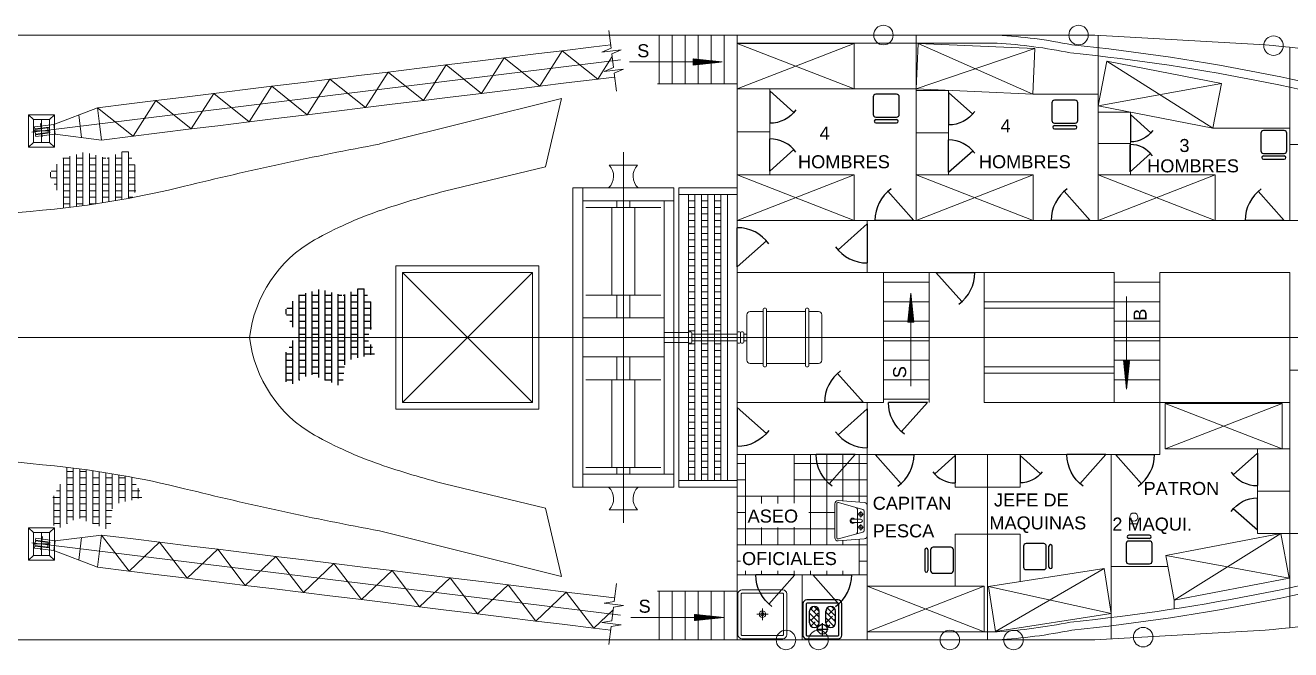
# Model space of a CAD drawing. Header units: millimetres. Extents: x -11119 to 8439, y -3599 to 8618.
# Drawn here: x -1922 to 24, y 3035 to 3995 of the extents above; entities that cross this region are included whole.
import ezdxf

# ---------------------------------------------------------------- set-up
doc = ezdxf.new("R2010")
doc.units = ezdxf.units.MM
doc.layers.add('a_MUEBLE', color=250, linetype='Continuous', lineweight=5)
doc.layers.add('a_TEXTO', color=7, linetype='Continuous', lineweight=0)
doc.styles.add('CA_100_TEXTO', font='arial.ttf', dxfattribs={"height": 20})

# ---------------------------------------------------------------- blocks, each defined once
blk = doc.blocks.new('*X4')
at = {"color": 0}
for p, q in [((553.33, 111.21), (554.11, 111.99)), ((553.35, 111.41), (554.09, 112.15)), ((553.37, 111.61), (554.07, 112.31)), ((553.39, 111.8), (554.06, 112.47)), ((553.41, 112), (554.04, 112.63)), ((553.43, 112.2), (554.02, 112.79)), ((553.46, 112.4), (554.01, 112.95)), ((553.48, 112.6), (553.99, 113.11)), ((553.5, 112.79), (553.97, 113.27)), ((553.52, 112.99), (553.96, 113.43)), ((553.54, 113.19), (553.94, 113.59)), ((553.56, 113.39), (553.92, 113.75)), ((553.58, 113.58), (553.91, 113.91)), ((553.6, 113.78), (553.89, 114.07)), ((553.62, 113.98), (553.87, 114.23)), ((553.64, 114.18), (553.86, 114.39)), ((553.67, 114.38), (553.84, 114.55)), ((553.69, 114.57), (553.82, 114.71)), ((553.71, 114.77), (553.81, 114.87)), ((553.73, 114.97), (553.79, 115.03)), ((553.75, 115.17), (553.77, 115.19)), ((552.7, 105.28), (554.61, 107.19)), ((552.72, 105.48), (554.6, 107.35)), ((552.74, 105.68), (554.58, 107.51)), ((552.76, 105.87), (554.56, 107.67)), ((552.79, 106.07), (554.55, 107.83)), ((552.81, 106.27), (554.53, 107.99)), ((552.83, 106.47), (554.51, 108.15)), ((552.85, 106.66), (554.5, 108.31)), ((552.87, 106.86), (554.48, 108.47)), ((552.89, 107.06), (554.46, 108.63)), ((552.91, 107.26), (554.44, 108.79)), ((552.93, 107.45), (554.43, 108.95)), ((552.95, 107.65), (554.41, 109.11)), ((552.97, 107.85), (554.39, 109.27)), ((552.99, 108.05), (554.38, 109.43)), ((553.02, 108.25), (554.36, 109.59)), ((553.04, 108.44), (554.34, 109.75)), ((553.06, 108.64), (554.33, 109.91)), ((553.08, 108.84), (554.31, 110.07)), ((553.1, 109.04), (554.29, 110.23)), ((553.12, 109.23), (554.28, 110.39)), ((553.14, 109.43), (554.26, 110.55)), ((553.16, 109.63), (554.24, 110.71)), ((553.18, 109.83), (554.23, 110.87)), ((553.2, 110.03), (554.21, 111.03)), ((553.23, 110.22), (554.19, 111.19)), ((553.25, 110.42), (554.18, 111.35)), ((553.27, 110.62), (554.16, 111.51)), ((553.29, 110.82), (554.14, 111.67)), ((553.31, 111.01), (554.13, 111.83)), ((552.6, 104.29), (554.7, 106.39)), ((552.62, 104.49), (554.68, 106.55)), ((552.62, 104.14), (554.71, 106.23)), ((552.64, 104.69), (554.66, 106.71)), ((552.66, 104.88), (554.65, 106.87)), ((552.68, 105.08), (554.63, 107.03)), ((552.8, 104.14), (554.73, 106.07)), ((552.98, 104.14), (554.75, 105.91)), ((553.15, 104.14), (554.76, 105.75)), ((553.33, 104.14), (554.78, 105.59)), ((553.51, 104.14), (554.8, 105.43)), ((553.68, 104.14), (554.82, 105.27)), ((553.86, 104.14), (554.83, 105.11)), ((554.04, 104.14), (554.85, 104.95)), ((554.21, 104.14), (554.87, 104.79)), ((554.39, 104.14), (554.88, 104.63)), ((554.57, 104.14), (554.9, 104.47)), ((554.74, 104.14), (554.92, 104.31)), ((554.92, 104.14), (554.93, 104.15))]:
    blk.add_line(p, q, dxfattribs=at)
blk = doc.blocks.new('*X3')
at = {"color": 0}
for p, q in [((46366, 28600), (46443, 28677)), ((46449, 28595), (46388, 28655)), ((46396, 28542), (46531, 28677)), ((46470, 28527), (46620, 28677)), ((46582, 28550), (46471, 28661)), ((46558, 28527), (46677, 28646)), ((46670, 28550), (46604, 28617)), ((46670, 28639), (46634, 28675)), ((46427, 28528), (46383, 28573)), ((46517, 28527), (46515, 28528)), ((46664, 28544), (46674, 28554))]:
    blk.add_line(p, q, dxfattribs=at)
blk = doc.blocks.new('*X2')
at = {"color": 0}
for p, q in [((46367, 28867), (46426, 28926)), ((46388, 28799), (46516, 28927)), ((46493, 28816), (46397, 28912)), ((46455, 28777), (46605, 28927)), ((46620, 28777), (46515, 28882)), ((46543, 28777), (46670, 28904)), ((46582, 28904), (46559, 28927)), ((46634, 28779), (46689, 28834)), ((46677, 28809), (46648, 28838)), ((46670, 28904), (46668, 28906)), ((46443, 28777), (46427, 28794))]:
    blk.add_line(p, q, dxfattribs=at)
blk = doc.blocks.new('ca_nav23')
for p, q in [((1160.3, 381.9), (1160.3, 332.1)), ((1160.3, 381.9), (1197.5, 348.7)), ((1319.5, 372.8), (1319.5, 345.8)), ((1355.5, 376.8), (1323.5, 376.8)), ((1359.5, 345.8), (1359.5, 372.8)), ((1435.3, 379.4), (1435.3, 329.6)), ((1435.3, 379.4), (1472.5, 346.2)), ((1594.2, 363.5), (1594.2, 336.5)), ((1630.2, 367.5), (1598.2, 367.5)), ((1634.2, 336.5), (1634.2, 363.5)), ((1323.5, 341.8), (1355.5, 341.8)), ((1323.5, 337.8), (1355.5, 337.8)), ((1323.5, 332.8), (1355.5, 332.8)), ((1598.2, 332.5), (1630.2, 332.5)), ((1715.3, 345.5), (1715.3, 303.5)), ((1715.3, 345.5), (1746.7, 317.5)), ((1598.2, 328.5), (1630.2, 328.5)), ((1598.2, 323.5), (1630.2, 323.5)), ((1915.6, 316.9), (1915.6, 289.9)), ((1951.6, 320.9), (1919.6, 320.9)), ((1955.6, 289.9), (1955.6, 316.9)), ((1160.3, 258.5), (1160.3, 308.3)), ((1435.3, 256.8), (1435.3, 306.6)), ((1714.8, 257.5), (1714.8, 299.5)), ((1160.3, 258.5), (1197.5, 291.7)), ((1435.3, 256.8), (1472.5, 290)), ((1714.8, 257.5), (1746.2, 285.5)), ((1919.6, 285.9), (1951.6, 285.9)), ((1919.6, 281.9), (1951.6, 281.9)), ((1919.6, 276.9), (1951.6, 276.9)), ((1382.1, 182.8), (1342.2, 227.6)), ((1653.1, 182.8), (1613.2, 227.6)), ((1951.5, 182.8), (1911.6, 227.6)), ((1310.3, 177.4), (1265.6, 137.4)), ((1310.3, 177.4), (1310.3, 117.4)), ((1382.1, 182.8), (1322.1, 182.8)), ((1653.1, 182.8), (1593.1, 182.8)), ((1951.5, 182.8), (1891.5, 182.8)), ((1110.4, 111.6), (1110.4, 171.6)), ((1110.4, 111.6), (1155.2, 151.5)), ((1415.9, 102.8), (1475.9, 102.8)), ((1415.9, 102.8), (1455.9, 58)), ((1304.5, -97.2), (1264.6, -52.4)), ((1304.5, -97.2), (1244.5, -97.2)), ((1402.9, -97.2), (1342.9, -97.2)), ((1402.9, -97.2), (1363, -142)), ((1110.3, -104.9), (1110.3, -164.9)), ((1110.3, -104.9), (1155.1, -144.9)), ((1310.3, -106.9), (1265.6, -146.9)), ((1310.3, -106.9), (1310.3, -166.9)), ((1910.3, -175.1), (1873.2, -208.3)), ((1910.3, -175.1), (1910.3, -224.9)), ((1291.6, -177.3), (1231.6, -177.3)), ((1291.6, -177.3), (1251.7, -222.1)), ((1322.3, -177.2), (1382.3, -177.2)), ((1322.3, -177.2), (1362.3, -222)), ((1445.3, -178.9), (1414, -206.9)), ((1445.3, -178.9), (1445.3, -220.9)), ((1545.3, -178.9), (1545.3, -220.9)), ((1545.3, -178.9), (1576.7, -206.9)), ((1677.4, -177.2), (1617.4, -177.2)), ((1677.4, -177.2), (1637.5, -222)), ((1692, -177.2), (1752, -177.2)), ((1692, -177.2), (1732, -222)), ((1910.3, -293.7), (1910.3, -243.9)), ((1910.3, -293.7), (1873.2, -260.5)), ((1744.5, -301.2), (1712.5, -301.2)), ((1744.5, -306.2), (1712.5, -306.2)), ((1744.5, -310.2), (1712.5, -310.2)), ((1398.7, -323.7), (1398.7, -355.7)), ((1403.7, -323.7), (1403.7, -355.7)), ((1407.7, -323.7), (1407.7, -355.7)), ((1438.7, -319.7), (1411.7, -319.7)), ((1442.7, -355.7), (1442.7, -323.7)), ((1550.7, -318.1), (1550.7, -350.1)), ((1581.7, -314.1), (1554.7, -314.1)), ((1585.7, -350.1), (1585.7, -318.1)), ((1589.7, -350.1), (1589.7, -318.1)), ((1594.7, -350.1), (1594.7, -318.1)), ((1708.5, -314.2), (1708.5, -341.2)), ((1748.5, -341.2), (1748.5, -314.2)), ((1712.5, -345.2), (1744.5, -345.2)), ((1198.9, -362.2), (1138.9, -362.2)), ((1198.9, -362.2), (1159, -407)), ((1226.4, -362.2), (1286.4, -362.2)), ((1226.4, -362.2), (1266.4, -407)), ((1411.7, -359.7), (1438.7, -359.7)), ((1554.7, -354.1), (1581.7, -354.1)), ((1211.4, -406.7), (1211.4, -454.7)), ((1216.4, -406.7), (1216.4, -454.7)), ((1265.4, -400.7), (1217.4, -400.7)), ((1265.4, -405.7), (1217.4, -405.7)), ((1266.4, -454.7), (1266.4, -406.7)), ((1271.4, -454.7), (1271.4, -406.7)), ((1221.4, -435.7), (1221.4, -418.2)), ((1236.4, -435.7), (1236.4, -418.2)), ((1246.4, -435.7), (1246.4, -418.2)), ((1261.4, -435.7), (1261.4, -418.2)), ((1232.4, -445.7), (1250.4, -445.7)), ((1241.4, -454.7), (1241.4, -436.7)), ((1217.4, -455.7), (1265.4, -455.7)), ((1217.4, -460.7), (1265.4, -460.7))]:
    blk.add_line(p, q)
at = {"color": 0}
for p, q in [((426.7, 18.7), (426.7, 58.4)), ((435.6, 67.7), (446.7, 67.7)), ((436.7, -62.9), (436.7, 68)), ((446.7, -57.4), (446.7, 70.8)), ((456.7, -54.6), (456.7, 73.6)), ((456.7, 67.7), (466.7, 67.7)), ((466.7, -58.6), (466.7, 76.4)), ((476.7, -62.6), (476.7, 75.1)), ((476.7, 67.7), (486.7, 67.7)), ((486.7, -66.6), (486.7, 72.2)), ((496.7, -70.6), (496.7, 69.2)), ((496.7, 67.7), (502, 67.7)), ((504.2, 67.7), (506.7, 67.7)), ((506.7, -39.5), (506.7, 68.8)), ((516.7, -31.2), (516.7, 73.2)), ((516.7, 67.7), (526.7, 67.7)), ((526.7, -28.7), (526.7, 77.6)), ((527, 77.7), (536.7, 77.7)), ((536.7, -26.2), (536.7, 77.6)), ((536.7, 67.7), (541.7, 67.7)), ((416.7, 38.8), (416.7, 46.5)), ((417.8, 47.7), (426.7, 47.7)), ((426.1, 57.7), (426.7, 57.7)), ((436.7, 57.7), (446.7, 57.7)), ((436.7, 47.7), (446.7, 47.7)), ((456.7, 57.7), (466.7, 57.7)), ((456.7, 47.7), (466.7, 47.7)), ((476.7, 57.7), (486.7, 57.7)), ((476.7, 47.7), (486.7, 47.7)), ((496.7, 57.7), (506.7, 57.7)), ((496.7, 47.7), (506.7, 47.7)), ((516.7, 57.7), (526.7, 57.7)), ((516.7, 47.7), (526.7, 47.7)), ((536.7, 57.7), (546.7, 57.7)), ((536.7, 47.7), (546.7, 47.7)), ((546.7, 14.9), (546.7, 57.6)), ((417.3, 37.7), (426.7, 37.7)), ((422.3, 27.7), (426.7, 27.7)), ((436.7, 37.7), (446.7, 37.7)), ((436.7, 27.7), (446.7, 27.7)), ((456.7, 37.7), (466.7, 37.7)), ((456.7, 27.7), (466.7, 27.7)), ((476.7, 37.7), (486.7, 37.7)), ((476.7, 27.7), (486.7, 27.7)), ((496.7, 37.7), (506.7, 37.7)), ((496.7, 27.7), (506.7, 27.7)), ((516.7, 37.7), (526.7, 37.7)), ((516.7, 27.7), (526.7, 27.7)), ((536.7, 37.7), (546.7, 37.7)), ((536.7, 27.7), (546.7, 27.7)), ((436.7, 17.7), (446.7, 17.7)), ((436.7, 7.7), (446.7, 7.7)), ((456.7, 17.7), (466.7, 17.7)), ((456.7, 7.7), (466.7, 7.7)), ((476.7, 17.7), (486.7, 17.7)), ((476.7, 7.7), (486.7, 7.7)), ((496.7, 17.7), (506.7, 17.7)), ((496.7, 7.7), (506.7, 7.7)), ((516.7, 17.7), (526.7, 17.7)), ((516.7, 7.7), (526.7, 7.7)), ((536.7, 17.7), (548, 17.7)), ((536.7, 7.7), (543.5, 7.7)), ((421, -12.3), (426.7, -12.3)), ((426.5, -2.3), (426.7, -2.3)), ((426.7, -68.5), (426.7, -1.9)), ((436.7, -2.3), (446.7, -2.3)), ((436.7, -12.3), (446.7, -12.3)), ((456.7, -2.3), (466.7, -2.3)), ((456.7, -12.3), (466.7, -12.3)), ((476.7, -2.3), (486.7, -2.3)), ((476.7, -12.3), (486.7, -12.3)), ((496.7, -2.3), (506.7, -2.3)), ((496.7, -12.3), (506.7, -12.3)), ((516.7, -2.3), (526.7, -2.3)), ((516.7, -12.3), (526.7, -12.3)), ((536.7, -2.3), (543.4, -2.3)), ((536.7, -12.3), (549.3, -12.3)), ((546.7, -23.7), (546.7, -8)), ((415.5, -22.3), (426.7, -22.3)), ((416.7, -65.3), (416.7, -20)), ((416.7, -32.3), (426.7, -32.3)), ((436.7, -22.3), (446.7, -22.3)), ((436.7, -32.3), (446.7, -32.3)), ((456.7, -22.3), (466.7, -22.3)), ((456.7, -32.3), (466.7, -32.3)), ((476.7, -22.3), (486.7, -22.3)), ((476.7, -32.3), (486.7, -32.3)), ((496.7, -22.3), (506.7, -22.3)), ((496.7, -32.3), (506.7, -32.3)), ((516.7, -22.3), (526.7, -22.3)), ((536.7, -22.3), (552.3, -22.3)), ((416.7, -42.3), (426.7, -42.3)), ((416.7, -52.3), (426.7, -52.3)), ((436.7, -42.3), (446.7, -42.3)), ((436.7, -52.3), (446.7, -52.3)), ((456.7, -42.3), (466.7, -42.3)), ((456.7, -52.3), (466.7, -52.3)), ((476.7, -42.3), (486.7, -42.3)), ((476.7, -52.3), (486.7, -52.3)), ((496.7, -42.3), (506.5, -42.3)), ((496.7, -52.3), (505.4, -52.3)), ((416.7, -62.3), (426.7, -62.3)), ((436.7, -62.3), (437.8, -62.3)), ((476.1, -62.3), (486.7, -62.3)), ((496.7, -62.3), (504.4, -62.3))]:
    blk.add_line(p, q, dxfattribs=at)
blk.add_circle((1241.4, -445.7), 7.5)
for centre, radius, start, end in [((1323.5, 372.8), 4, 90, 180), ((1355.5, 372.8), 4, 0, 90), ((1598.2, 363.5), 4, 90, 180), ((1630.2, 363.5), 4, 0, 90), ((1323.5, 345.8), 4, 180, 270), ((1323.5, 335.3), 2.5, 90, 270), ((1355.5, 345.8), 4, 270, 0), ((1355.5, 335.3), 2.5, 270, 90), ((1598.2, 336.5), 4, 180, 270), ((1630.2, 336.5), 4, 270, 0), ((1598.2, 326), 2.5, 90, 270), ((1630.2, 326), 2.5, 270, 90), ((1919.6, 316.9), 4, 90, 180), ((1951.6, 316.9), 4, 0, 90), ((1160.3, 258.5), 49.8, 35.8984, 90), ((1435.3, 256.8), 49.8, 35.8984, 90), ((1919.6, 289.9), 4, 180, 270), ((1919.6, 279.4), 2.5, 90, 270), ((1951.6, 289.9), 4, 270, 0), ((1951.6, 279.4), 2.5, 270, 90), ((1382.1, 182.8), 60, 125.8984, 180), ((1653.1, 182.8), 60, 125.8984, 180), ((1951.5, 182.8), 60, 125.8984, 180), ((1110.4, 111.6), 60, 35.8984, 90), ((1310.3, 177.4), 60, 215.8984, 270), ((1415.9, 102.8), 60, 305.8984, 0), ((1304.5, -97.2), 60, 125.8984, 180), ((1310.3, -106.9), 60, 215.8984, 270), ((1322.3, -177.2), 60, 305.8984, 0), ((1692, -177.2), 60, 305.8984, 0), ((1910.3, -175.1), 49.8, 215.8984, 270), ((1712.5, -314.2), 4, 90, 180), ((1712.5, -303.7), 2.5, 90, 270), ((1744.5, -303.7), 2.5, 270, 90), ((1744.5, -314.2), 4, 0, 90), ((1401.2, -323.7), 2.5, 0, 180), ((1411.7, -323.7), 4, 90, 180), ((1438.7, -323.7), 4, 0, 90), ((1554.7, -318.1), 4, 90, 180), ((1581.7, -318.1), 4, 0, 90), ((1592.2, -318.1), 2.5, 0, 180), ((1554.7, -350.1), 4, 180, 270), ((1581.7, -350.1), 4, 270, 0), ((1592.2, -350.1), 2.5, 180, 0), ((1712.5, -341.2), 4, 180, 270), ((1744.5, -341.2), 4, 270, 0), ((1226.4, -362.2), 60, 305.8984, 0), ((1401.2, -355.7), 2.5, 180, 0), ((1411.7, -355.7), 4, 180, 270), ((1438.7, -355.7), 4, 270, 0), ((1217.4, -406.7), 6, 90, 180), ((1217.4, -406.7), 1, 90, 180), ((1265.4, -406.7), 6, 0, 90), ((1265.4, -406.7), 1, 0, 90), ((1228.9, -418.2), 7.5, 0, 180), ((1253.9, -418.2), 7.5, 0, 180), ((1228.9, -435.7), 7.5, 180, 0), ((1253.9, -435.7), 7.5, 180, 0), ((1217.4, -454.7), 6, 180, 270), ((1217.4, -454.7), 1, 180, 270), ((1265.4, -454.7), 6, 270, 0), ((1265.4, -454.7), 1, 270, 0)]:
    blk.add_arc(centre, radius, start, end)
at = {"extrusion": (0, 0, -1)}
for centre, major_axis, start_param, end_param in [((1160.3, 381.9), (35.2, 35.2), 1.411944, 2.356194), ((1435.3, 379.4), (35.2, 35.2), 1.411944, 2.356194), ((1715.3, 345.5), (29.7, 29.7), 1.411944, 2.356194), ((1402.9, -97.2), (-42.4, 42.4), 4.553536, 5.497787), ((1110.3, -104.9), (-42.4, 42.4), 2.98274, 3.926991), ((1291.6, -177.3), (-42.4, 42.4), 4.553536, 5.497787), ((1677.4, -177.2), (-42.4, 42.4), 4.553536, 5.497787), ((1545.3, -178.9), (-29.7, 29.7), 2.98274, 3.926991), ((1910.3, -293.7), (35.2, 35.2), 4.553536, 5.497787), ((1198.9, -362.2), (-42.4, 42.4), 4.553536, 5.497787)]:
    blk.add_ellipse(centre, major_axis=major_axis, ratio=1, start_param=start_param, end_param=end_param, dxfattribs=at)
for centre, major_axis, start_param, end_param in [((1714.8, 257.5), (-29.7, 29.7), 4.553536, 5.497787), ((1445.3, -178.9), (29.7, 29.7), 2.98274, 3.926991)]:
    blk.add_ellipse(centre, major_axis=major_axis, ratio=1, start_param=start_param, end_param=end_param)
at = {"layer": 'a_MUEBLE'}
for p, q in [((-665.8, 467.8), (1510.7, 467.8)), ((1110.3, 2.8), (1110.3, 467.8)), ((1110.3, 102.8), (1335.3, 102.8)), ((1335.3, 2.8), (1335.3, 102.8)), ((1760.3, 102.8), (1960.3, 102.8)), ((1760.3, 2.8), (1760.3, 102.8)), ((1960.3, 102.8), (1960.3, 2.8)), ((1110.3, 2.8), (1110.3, 9.8)), ((1110.3, 2.8), (1110.3, -462.2)), ((1335.3, 2.8), (1335.3, -97.2)), ((1760.3, 2.8), (1760.3, -97.2)), ((1960.3, -97.2), (1960.3, 2.8)), ((1110.3, -97.2), (1335.3, -97.2)), ((1760.3, -97.2), (1960.3, -97.2)), ((1110.3, -177.2), (1310.3, -177.2)), ((1310.3, -177.2), (1310.3, -462.2)), ((1110.3, -362.2), (1310.3, -362.2)), ((1210.3, -362.2), (1210.3, -462.2)), ((-665.8, -462.2), (1510.7, -462.2))]:
    blk.add_line(p, q, dxfattribs=at)
at = {"layer": 'a_MUEBLE', "color": 8}
for p, q in [((916.3, 447.8), (913, 475)), ((990.3, 392.8), (990.3, 467.8)), ((1010.3, 392.8), (1010.3, 467.8)), ((1030.3, 392.8), (1030.3, 467.8)), ((1050.3, 392.8), (1050.3, 467.8)), ((1070.3, 392.8), (1070.3, 467.8)), ((1090.3, 392.8), (1090.3, 467.8)), ((1385.3, 467.5), (1385.3, 182.8)), ((1510.7, 467.8), (1660.3, 467.8)), ((1922.2, 452.8), (1660.3, 467.8)), ((1665.3, 467.5), (1665.3, 182.8)), ((841.3, 443.8), (889.7, 449.8)), ((889.7, 449.8), (915.7, 453)), ((902, 441.5), (916.3, 447.8)), ((1110.3, 455.3), (1510.3, 455.3)), ((1290.3, 454.9), (1110.3, 384.9)), ((1110.3, 454.9), (1290.3, 384.9)), ((1290.3, 454.9), (1110.3, 454.9)), ((1290.3, 384.9), (1290.3, 454.9)), ((1388.4, 454.8), (1385.3, 384.9)), ((1388.4, 454.8), (1565.2, 376.9)), ((1568.3, 446.9), (1388.4, 454.8)), ((1960.3, 449), (1960.3, 182.8)), ((25.6, 318.5), (930.6, 429.6)), ((711, 427.8), (751.9, 432.9)), ((717.1, 378.2), (751.9, 432.9)), ((751.9, 432.9), (800.4, 438.8)), ((751.9, 432.9), (806.5, 389.2)), ((800.4, 438.8), (841.3, 443.8)), ((806.5, 389.2), (841.3, 443.8)), ((841.3, 443.8), (895.8, 400.1)), ((895.8, 400.1), (917.9, 434.9)), ((902, 441.5), (931.8, 445.2)), ((917.4, 438.9), (931.8, 445.2)), ((917.4, 438.9), (920, 418)), ((1568.3, 446.9), (1385.3, 384.9)), ((1565.2, 376.9), (1568.3, 446.9)), ((532.4, 405.9), (573.3, 410.9)), ((538.5, 356.3), (573.3, 410.9)), ((573.3, 410.9), (621.7, 416.9)), ((573.3, 410.9), (627.8, 367.2)), ((621.7, 416.9), (662.6, 421.9)), ((627.8, 367.2), (662.6, 421.9)), ((662.6, 421.9), (711, 427.8)), ((662.6, 421.9), (717.1, 378.2)), ((920, 418), (905.6, 411.7)), ((905.6, 411.7), (935.4, 415.4)), ((935.4, 415.4), (921.1, 409.1)), ((921.1, 409.1), (924.5, 381.3)), ((1678.7, 427.8), (1665.3, 359.1)), ((1678.7, 427.8), (1842, 324.7)), ((1855.4, 393.5), (1678.7, 427.8)), ((394.6, 389), (443, 394.9)), ((443, 394.9), (483.9, 399.9)), ((449.1, 345.3), (483.9, 399.9)), ((483.9, 399.9), (532.4, 405.9)), ((483.9, 399.9), (538.5, 356.3)), ((806.5, 389.2), (847.3, 394.2)), ((847.3, 394.2), (895.8, 400.1)), ((895.8, 400.1), (921.8, 403.3)), ((987.8, 392.8), (1110.3, 392.8)), ((1855.4, 393.5), (1665.3, 359.1)), ((1842, 324.7), (1855.4, 393.5)), ((215.9, 367), (264.4, 373)), ((264.4, 373), (305.3, 378)), ((270.5, 323.4), (305.3, 378)), ((305.3, 378), (353.7, 384)), ((305.3, 378), (359.8, 334.3)), ((353.7, 384), (394.6, 389)), ((359.8, 334.3), (394.6, 389)), ((394.6, 389), (449.1, 345.3)), ((560.3, 300.3), (840.3, 370.3)), ((627.8, 367.2), (668.7, 372.3)), ((668.7, 372.3), (717.1, 378.2)), ((717.1, 378.2), (758, 383.2)), ((758, 383.2), (806.5, 389.2)), ((840.3, 370.3), (815.3, 265.3)), ((1110.3, 384.9), (1385.3, 384.9)), ((1160.3, 252.8), (1160.3, 384.9)), ((1385.3, 384.9), (1565.2, 376.9)), ((1435.3, 382.7), (1385.3, 382.7)), ((1435.3, 382.7), (1435.3, 252.8)), ((1565.2, 376.9), (1665.3, 376.9)), ((126.6, 356.1), (59.3, 330.2)), ((126.6, 356.1), (175.1, 362)), ((126.6, 356.1), (181.1, 312.4)), ((126.6, 356.1), (129.7, 331.3)), ((175.1, 362), (215.9, 367)), ((181.1, 312.4), (215.9, 367)), ((215.9, 367), (270.5, 323.4)), ((449.1, 345.3), (490, 350.3)), ((490, 350.3), (538.5, 356.3)), ((538.5, 356.3), (579.4, 361.3)), ((579.4, 361.3), (627.8, 367.2)), ((1665.3, 359.1), (1842, 324.7)), ((20.3, 345.3), (60.3, 345.3)), ((20.3, 295.3), (20.3, 345.3)), ((27.8, 337.8), (20.3, 345.3)), ((27.8, 337.8), (52.8, 337.8)), ((27.8, 302.8), (27.8, 337.8)), ((40.3, 320.3), (38.9, 331.6)), ((40.3, 302.8), (40.3, 337.8)), ((52.8, 337.8), (60.3, 345.3)), ((52.8, 302.8), (52.8, 337.8)), ((60.3, 295.3), (60.3, 345.3)), ((99.9, 327.6), (97.8, 345)), ((129.7, 331.3), (132.7, 306.4)), ((311.4, 328.4), (359.8, 334.3)), ((359.8, 334.3), (400.7, 339.4)), ((400.7, 339.4), (449.1, 345.3)), ((1715.3, 349.4), (1665.3, 349.4)), ((1715.3, 349.4), (1715.3, 252.8)), ((27.8, 320.3), (52.8, 320.3)), ((29.5, 326.5), (59.3, 330.2)), ((29.9, 323.5), (29.5, 326.5)), ((29.9, 323.5), (52.2, 326.3)), ((30, 322.5), (49.8, 325)), ((30.4, 319.1), (30, 322.5)), ((30.4, 319.1), (30.8, 315.6)), ((30.8, 315.6), (50.7, 318)), ((31, 314.6), (53.3, 317.3)), ((31, 314.6), (31.3, 311.6)), ((31.3, 311.6), (61.1, 315.3)), ((40.3, 320.3), (41.5, 311.1)), ((50.7, 318), (49.8, 325)), ((52.7, 321.8), (52.2, 326.3)), ((52.7, 321.8), (53.3, 317.3)), ((60.2, 322.7), (59.3, 330.2)), ((60.2, 322.7), (61.1, 315.3)), ((132.7, 306.4), (61.1, 315.3)), ((99.9, 327.6), (102, 310.2)), ((132.7, 306.4), (181.1, 312.4)), ((181.1, 312.4), (222, 317.4)), ((222, 317.4), (270.5, 323.4)), ((270.5, 323.4), (311.4, 328.4)), ((1110.3, 318.8), (1160.3, 318.8)), ((1435.3, 317.7), (1385.3, 317.7)), ((1842, 324.7), (1960.3, 324.7)), ((20.3, 295.3), (27.8, 302.8)), ((20.3, 295.3), (60.3, 295.3)), ((27.8, 302.8), (52.8, 302.8)), ((60.3, 295.3), (52.8, 302.8)), ((1715.3, 301.1), (1665.3, 301.1)), ((1960.3, 299.7), (2071, 299.7)), ((72.9, 278.4), (84, 278.4)), ((74, 201.8), (74, 278.7)), ((84, 203), (84, 281.5)), ((94, 204.2), (94, 284.3)), ((94, 278.4), (104, 278.4)), ((104, 205.5), (104, 287.1)), ((114, 206.9), (114, 285.8)), ((114, 278.4), (124, 278.4)), ((124, 208.4), (124, 282.9)), ((134, 209.9), (134, 279.9)), ((134, 278.4), (139.3, 278.4)), ((141.5, 278.4), (144, 278.4)), ((144, 211.5), (144, 279.5)), ((154, 213.1), (154, 283.9)), ((154, 278.4), (164, 278.4)), ((164, 214.9), (164, 288.3)), ((164.3, 288.4), (174, 288.4)), ((174, 216.7), (174, 288.3)), ((174, 278.4), (179, 278.4)), ((935.2, 287.7), (935.2, 2.8)), ((54, 249.5), (54, 257.2)), ((55.1, 258.4), (64, 258.4)), ((63.4, 268.4), (64, 268.4)), ((64, 229.4), (64, 269.1)), ((74, 268.4), (84, 268.4)), ((74, 258.4), (84, 258.4)), ((94, 268.4), (104, 268.4)), ((94, 258.4), (104, 258.4)), ((114, 268.4), (124, 268.4)), ((114, 258.4), (124, 258.4)), ((134, 268.4), (144, 268.4)), ((134, 258.4), (144, 258.4)), ((154, 268.4), (164, 268.4)), ((154, 258.4), (164, 258.4)), ((174, 268.4), (184, 268.4)), ((174, 258.4), (184, 258.4)), ((184, 225.6), (184, 268.3)), ((660.3, 227.8), (815.3, 265.3)), ((913.5, 267.8), (956.8, 267.8)), ((54.6, 248.4), (64, 248.4)), ((59.6, 238.4), (64, 238.4)), ((74, 248.4), (84, 248.4)), ((74, 238.4), (84, 238.4)), ((94, 248.4), (104, 248.4)), ((94, 238.4), (104, 238.4)), ((114, 248.4), (124, 248.4)), ((114, 238.4), (124, 238.4)), ((134, 248.4), (144, 248.4)), ((134, 238.4), (144, 238.4)), ((154, 248.4), (164, 248.4)), ((154, 238.4), (164, 238.4)), ((174, 248.4), (184, 248.4)), ((174, 238.4), (184, 238.4)), ((1290.3, 252.8), (1110.3, 182.8)), ((1110.3, 252.8), (1290.3, 182.8)), ((1290.3, 252.8), (1110.3, 252.8)), ((1290.3, 182.8), (1290.3, 252.8)), ((1565.3, 252.8), (1385.3, 182.8)), ((1385.3, 252.8), (1565.3, 182.8)), ((1565.3, 252.8), (1385.3, 252.8)), ((1385.3, 252.8), (1385.3, 182.8)), ((1565.3, 182.8), (1565.3, 252.8)), ((1845.3, 252.8), (1665.3, 182.8)), ((1665.3, 252.8), (1845.3, 182.8)), ((1845.3, 252.8), (1665.3, 252.8)), ((1665.3, 252.8), (1665.3, 182.8)), ((1845.3, 182.8), (1845.3, 252.8)), ((74, 228.4), (84, 228.4)), ((74, 218.4), (84, 218.4)), ((94, 228.4), (104, 228.4)), ((94, 218.4), (104, 218.4)), ((114, 228.4), (124, 228.4)), ((114, 218.4), (124, 218.4)), ((134, 228.4), (144, 228.4)), ((134, 218.4), (144, 218.4)), ((154, 228.4), (164, 228.4)), ((154, 218.4), (164, 218.4)), ((174, 228.4), (185.3, 228.4)), ((174, 218.4), (180.8, 218.4)), ((857.7, 232.8), (857.7, 2.8)), ((857.7, 232.8), (1012.7, 232.8)), ((872.7, 232.8), (872.7, 2.8)), ((1012.7, 2.8), (1012.7, 232.8)), ((1020.3, 232.8), (1110.3, 232.8)), ((1020.3, 2.8), (1020.3, 232.8)), ((1020.3, 222.8), (1110.3, 222.8)), ((1035.3, 9.8), (1035.3, 222.8)), ((1045.3, 2.8), (1045.3, 222.8)), ((1055.3, 2.8), (1055.3, 222.8)), ((1065.3, 2.8), (1065.3, 222.8)), ((1075.3, 2.8), (1075.3, 222.8)), ((1085.3, 2.8), (1085.3, 222.8)), ((1095.3, 2.8), (1095.3, 222.8)), ((63.8, 208.4), (64, 208.4)), ((74, 208.4), (84, 208.4)), ((94, 208.4), (104, 208.4)), ((114, 208.4), (124, 208.4)), ((872.7, 212.8), (1012.7, 212.8)), ((877.7, 202.8), (992.7, 202.8)), ((917.7, 202.8), (917.7, 67.8)), ((925.2, 212.8), (925.2, 202.8)), ((945.2, 212.8), (945.2, 202.8)), ((952.7, 202.8), (952.7, 67.8)), ((997.7, 2.8), (997.7, 212.8)), ((1035.3, 212.8), (1045.3, 212.8)), ((1035.3, 202.8), (1045.3, 202.8)), ((1055.3, 212.8), (1065.3, 212.8)), ((1055.3, 202.8), (1065.3, 202.8)), ((1075.3, 212.8), (1085.3, 212.8)), ((1075.3, 202.8), (1085.3, 202.8)), ((1035.3, 192.8), (1045.3, 192.8)), ((1035.3, 182.8), (1045.3, 182.8)), ((1055.3, 192.8), (1065.3, 192.8)), ((1055.3, 182.8), (1065.3, 182.8)), ((1075.3, 192.8), (1085.3, 192.8)), ((1075.3, 182.8), (1085.3, 182.8)), ((1110.3, 182.8), (2040.3, 182.8)), ((1110.3, 182.8), (1290.3, 182.8)), ((1310.3, 182.8), (1310.3, 102.8)), ((1385.3, 182.8), (1565.3, 182.8)), ((1665.3, 182.8), (1845.3, 182.8)), ((1035.3, 172.8), (1045.3, 172.8)), ((1035.3, 162.8), (1045.3, 162.8)), ((1055.3, 172.8), (1065.3, 172.8)), ((1055.3, 162.8), (1065.3, 162.8)), ((1075.3, 172.8), (1085.3, 172.8)), ((1075.3, 162.8), (1085.3, 162.8)), ((1035.3, 152.8), (1045.3, 152.8)), ((1035.3, 142.8), (1045.3, 142.8)), ((1055.3, 152.8), (1065.3, 152.8)), ((1055.3, 142.8), (1065.3, 142.8)), ((1075.3, 152.8), (1085.3, 152.8)), ((1075.3, 142.8), (1085.3, 142.8)), ((1035.3, 132.8), (1045.3, 132.8)), ((1035.3, 122.8), (1045.3, 122.8)), ((1055.3, 132.8), (1065.3, 132.8)), ((1055.3, 122.8), (1065.3, 122.8)), ((1075.3, 132.8), (1085.3, 132.8)), ((1075.3, 122.8), (1085.3, 122.8)), ((585.3, 112.8), (805.3, 112.8)), ((585.3, 2.8), (585.3, 112.8)), ((595.3, 102.8), (795.3, -97.2)), ((595.3, -97.2), (795.3, 102.8)), ((595.3, 102.8), (795.3, 102.8)), ((595.3, 2.8), (595.3, 102.8)), ((795.3, 2.8), (795.3, 102.8)), ((805.3, 2.8), (805.3, 112.8)), ((1035.3, 112.8), (1045.3, 112.8)), ((1035.3, 102.8), (1045.3, 102.8)), ((1055.3, 112.8), (1065.3, 112.8)), ((1055.3, 102.8), (1065.3, 102.8)), ((1075.3, 112.8), (1085.3, 112.8)), ((1075.3, 102.8), (1085.3, 102.8)), ((1335.3, 102.8), (1405.3, 102.8)), ((1405.3, 102.8), (1690.3, 102.8)), ((1405.3, 2.8), (1405.3, 102.8)), ((1490.3, 2.8), (1490.3, 102.8)), ((1690.3, 2.8), (1690.3, 102.8)), ((1035.3, 92.8), (1045.3, 92.8)), ((1035.3, 82.8), (1045.3, 82.8)), ((1055.3, 92.8), (1065.3, 92.8)), ((1055.3, 82.8), (1065.3, 82.8)), ((1075.3, 92.8), (1085.3, 92.8)), ((1075.3, 82.8), (1085.3, 82.8)), ((1335.3, 87.8), (1405.3, 87.8)), ((1690.3, 87.8), (1760.3, 87.8)), ((877.7, 67.8), (992.7, 67.8)), ((925.2, 67.8), (925.2, 32.8)), ((945.2, 67.8), (945.2, 32.8)), ((1035.3, 72.8), (1045.3, 72.8)), ((1035.3, 62.8), (1045.3, 62.8)), ((1055.3, 72.8), (1065.3, 72.8)), ((1055.3, 62.8), (1065.3, 62.8)), ((1075.3, 72.8), (1085.3, 72.8)), ((1075.3, 62.8), (1085.3, 62.8)), ((1035.3, 52.8), (1045.3, 52.8)), ((1035.3, 42.8), (1045.3, 42.8)), ((1055.3, 52.8), (1065.3, 52.8)), ((1055.3, 42.8), (1065.3, 42.8)), ((1075.3, 52.8), (1085.3, 52.8)), ((1075.3, 42.8), (1085.3, 42.8)), ((1130.3, 42.8), (1150.3, 42.8)), ((1150.3, 2.8), (1150.3, 46.3)), ((1151.8, 47.8), (1153.8, 47.8)), ((1155.3, 2.8), (1155.3, 46.3)), ((1155.3, 42.8), (1215.3, 42.8)), ((1215.3, 2.8), (1215.3, 46.3)), ((1216.8, 47.8), (1218.8, 47.8)), ((1220.3, 2.8), (1220.3, 46.3)), ((1220.3, 42.8), (1235.3, 42.8)), ((1335.3, 57.8), (1405.3, 57.8)), ((1490.3, 57.8), (1690.3, 57.8)), ((1490.3, 47.8), (1690.3, 47.8)), ((1690.3, 57.8), (1760.3, 57.8)), ((872.7, 32.8), (997.7, 32.8)), ((1035.3, 32.8), (1045.3, 32.8)), ((1035.3, 22.8), (1045.3, 22.8)), ((1055.3, 32.8), (1065.3, 32.8)), ((1055.3, 22.8), (1065.3, 22.8)), ((1075.3, 32.8), (1085.3, 32.8)), ((1075.3, 22.8), (1085.3, 22.8)), ((1125.3, 2.8), (1125.3, 37.8)), ((1240.3, 2.8), (1240.3, 37.8)), ((1335.3, 27.8), (1405.3, 27.8)), ((1690.3, 27.8), (1760.3, 27.8)), ((585.3, 2.8), (585.3, -107.2)), ((595.3, 2.8), (595.3, -97.2)), ((795.3, 2.8), (795.3, -97.2)), ((805.3, 2.8), (805.3, -107.2)), ((857.7, -227.2), (857.7, 2.8)), ((872.7, -227.2), (872.7, 2.8)), ((935.2, -282.1), (935.2, 2.8)), ((997.7, 10.3), (1035.3, 10.3)), ((997.7, 2.8), (997.7, -207.2)), ((1012.7, 2.8), (1012.7, -227.2)), ((1020.3, 2.8), (1020.3, -227.2)), ((1035.3, 12.8), (1045.3, 12.8)), ((1035.3, 2.8), (1035.3, 9.8)), ((1035.3, 2.8), (1035.3, -4.2)), ((1036.8, 11.3), (1038.8, 11.3)), ((1040.3, 2.8), (1040.3, 9.8)), ((1040.3, 7.8), (1110.3, 7.8)), ((1040.3, 2.8), (1040.3, -4.2)), ((1045.3, 2.8), (1045.3, -217.2)), ((1055.3, 12.8), (1065.3, 12.8)), ((1055.3, 2.8), (1055.3, -217.2)), ((1065.3, 2.8), (1065.3, -217.2)), ((1075.3, 12.8), (1085.3, 12.8)), ((1075.3, 2.8), (1075.3, -217.2)), ((1085.3, 2.8), (1085.3, -217.2)), ((1095.3, 2.8), (1095.3, -217.2)), ((1111.8, 11.3), (1113.8, 11.3)), ((1115.3, 2.8), (1115.3, 9.8)), ((1115.3, 2.8), (1115.3, 9.8)), ((1115.3, 2.8), (1115.3, -4.2)), ((1115.3, 2.8), (1115.3, -4.2)), ((1116.8, 11.3), (1118.8, 11.3)), ((1120.3, 2.8), (1120.3, 9.8)), ((1120.3, 7.8), (1125.3, 7.8)), ((1120.3, 2.8), (1120.3, -4.2)), ((1125.3, 2.8), (1125.3, -32.2)), ((1150.3, 2.8), (1150.3, -40.7)), ((1155.3, 2.8), (1155.3, -40.7)), ((1215.3, 2.8), (1215.3, -40.7)), ((1220.3, 2.8), (1220.3, -40.7)), ((1240.3, 2.8), (1240.3, -32.2)), ((1405.3, 2.8), (1405.3, -97.2)), ((1490.3, 2.8), (1490.3, -97.2)), ((1690.3, 2.8), (1690.3, -97.2)), ((997.7, -4.7), (1035.3, -4.7)), ((1035.3, -4.2), (1035.3, -217.2)), ((1035.3, -7.2), (1045.3, -7.2)), ((1035.3, -17.2), (1045.3, -17.2)), ((1036.8, -5.7), (1038.8, -5.7)), ((1040.3, -2.2), (1110.3, -2.2)), ((1055.3, -7.2), (1065.3, -7.2)), ((1055.3, -17.2), (1065.3, -17.2)), ((1075.3, -7.2), (1085.3, -7.2)), ((1075.3, -17.2), (1085.3, -17.2)), ((1111.8, -5.7), (1113.8, -5.7)), ((1116.8, -5.7), (1118.8, -5.7)), ((1120.3, -2.2), (1125.3, -2.2)), ((1335.3, -2.2), (1405.3, -2.2)), ((1690.3, -2.2), (1760.3, -2.2)), ((872.7, -27.2), (997.7, -27.2)), ((925.2, -62.2), (925.2, -27.2)), ((945.2, -62.2), (945.2, -27.2)), ((1035.3, -27.2), (1045.3, -27.2)), ((1035.3, -37.2), (1045.3, -37.2)), ((1055.3, -27.2), (1065.3, -27.2)), ((1055.3, -37.2), (1065.3, -37.2)), ((1075.3, -27.2), (1085.3, -27.2)), ((1075.3, -37.2), (1085.3, -37.2)), ((1130.3, -37.2), (1150.3, -37.2)), ((1155.3, -37.2), (1215.3, -37.2)), ((1220.3, -37.2), (1235.3, -37.2)), ((1335.3, -32.2), (1405.3, -32.2)), ((1690.3, -32.2), (1760.3, -32.2)), ((1035.3, -47.2), (1045.3, -47.2)), ((1035.3, -57.2), (1045.3, -57.2)), ((1055.3, -47.2), (1065.3, -47.2)), ((1055.3, -57.2), (1065.3, -57.2)), ((1075.3, -47.2), (1085.3, -47.2)), ((1075.3, -57.2), (1085.3, -57.2)), ((1151.8, -42.2), (1153.8, -42.2)), ((1216.8, -42.2), (1218.8, -42.2)), ((1490.3, -42.2), (1690.3, -42.2)), ((1490.3, -52.2), (1690.3, -52.2)), ((1960.3, -47.2), (2260.3, -47.2)), ((877.7, -62.2), (992.7, -62.2)), ((917.7, -197.2), (917.7, -62.2)), ((952.7, -197.2), (952.7, -62.2)), ((1035.3, -67.2), (1045.3, -67.2)), ((1035.3, -77.2), (1045.3, -77.2)), ((1055.3, -67.2), (1065.3, -67.2)), ((1055.3, -77.2), (1065.3, -77.2)), ((1075.3, -67.2), (1085.3, -67.2)), ((1075.3, -77.2), (1085.3, -77.2)), ((1335.3, -62.2), (1405.3, -62.2)), ((1690.3, -62.2), (1760.3, -62.2)), ((595.3, -97.2), (795.3, -97.2)), ((1035.3, -87.2), (1045.3, -87.2)), ((1035.3, -97.2), (1045.3, -97.2)), ((1055.3, -87.2), (1065.3, -87.2)), ((1055.3, -97.2), (1065.3, -97.2)), ((1075.3, -87.2), (1085.3, -87.2)), ((1075.3, -97.2), (1085.3, -97.2)), ((1310.3, -97.2), (1310.3, -177.2)), ((1335.3, -92.2), (1405.3, -92.2)), ((1490.3, -97.2), (1760.3, -97.2)), ((1760.3, -97.2), (1760.3, -177.2)), ((1960.3, -443.5), (1960.3, -97.2)), ((585.3, -107.2), (805.3, -107.2)), ((1035.3, -107.2), (1045.3, -107.2)), ((1055.3, -107.2), (1065.3, -107.2)), ((1075.3, -107.2), (1085.3, -107.2)), ((1948.5, -98.5), (1768.5, -168.5)), ((1768.5, -98.5), (1948.5, -168.5)), ((1948.5, -98.5), (1768.5, -98.5)), ((1768.5, -98.5), (1768.5, -168.5)), ((1948.5, -168.5), (1948.5, -98.5)), ((1035.3, -117.2), (1045.3, -117.2)), ((1035.3, -127.2), (1045.3, -127.2)), ((1055.3, -117.2), (1065.3, -117.2)), ((1055.3, -127.2), (1065.3, -127.2)), ((1075.3, -117.2), (1085.3, -117.2)), ((1075.3, -127.2), (1085.3, -127.2)), ((1035.3, -137.2), (1045.3, -137.2)), ((1035.3, -147.2), (1045.3, -147.2)), ((1055.3, -137.2), (1065.3, -137.2)), ((1055.3, -147.2), (1065.3, -147.2)), ((1075.3, -137.2), (1085.3, -137.2)), ((1075.3, -147.2), (1085.3, -147.2)), ((1035.3, -157.2), (1045.3, -157.2)), ((1035.3, -167.2), (1045.3, -167.2)), ((1055.3, -157.2), (1065.3, -157.2)), ((1055.3, -167.2), (1065.3, -167.2)), ((1075.3, -157.2), (1085.3, -157.2)), ((1075.3, -167.2), (1085.3, -167.2)), ((1768.5, -168.5), (1948.5, -168.5)), ((1910.3, -298.5), (1910.3, -168.5)), ((1910.3, -168.5), (1960.3, -168.5)), ((1035.3, -177.2), (1045.3, -177.2)), ((1035.3, -187.2), (1045.3, -187.2)), ((1055.3, -177.2), (1065.3, -177.2)), ((1055.3, -187.2), (1065.3, -187.2)), ((1075.3, -177.2), (1085.3, -177.2)), ((1075.3, -187.2), (1085.3, -187.2)), ((1110.3, -191.2), (1122.9, -191.2)), ((1122.9, -316.2), (1122.9, -177.2)), ((1197.9, -252.1), (1197.9, -177.2)), ((1197.9, -191.2), (1310.3, -191.2)), ((1222.9, -316.2), (1222.9, -177.2)), ((1247.9, -316.2), (1247.9, -177.2)), ((1272.9, -248.6), (1272.9, -177.2)), ((1297.9, -250.4), (1297.9, -177.2)), ((1310.3, -177.2), (1760.3, -177.2)), ((1445.3, -227.2), (1445.3, -177.2)), ((1495.3, -462.2), (1495.3, -177.2)), ((1545.3, -227.2), (1545.3, -177.2)), ((1685.3, -460.8), (1685.3, -177.2)), ((79.1, -283.8), (79.1, -196.8)), ((79.1, -203.2), (89.1, -203.2)), ((79.1, -213.2), (89.1, -213.2)), ((89.1, -278.3), (89.1, -198)), ((99.1, -275.5), (99.1, -199.3)), ((99.1, -203.2), (109.1, -203.2)), ((99.1, -213.2), (109.1, -213.2)), ((109.1, -279.5), (109.1, -200.6)), ((119.1, -283.5), (119.1, -202.1)), ((119.1, -213.2), (129.1, -213.2)), ((129.1, -287.5), (129.1, -203.5)), ((139.1, -291.5), (139.1, -205.1)), ((139.1, -213.2), (149.1, -213.2)), ((149.1, -260.4), (149.1, -206.7)), ((159.1, -252.1), (159.1, -208.4)), ((159.1, -213.2), (169.1, -213.2)), ((169.1, -249.6), (169.1, -210.2)), ((179.1, -247.1), (179.1, -212.1)), ((872.7, -207.2), (1012.7, -207.2)), ((877.7, -197.2), (992.7, -197.2)), ((925.2, -207.2), (925.2, -197.2)), ((945.2, -207.2), (945.2, -197.2)), ((1035.3, -197.2), (1045.3, -197.2)), ((1035.3, -207.2), (1045.3, -207.2)), ((1055.3, -197.2), (1065.3, -197.2)), ((1055.3, -207.2), (1065.3, -207.2)), ((1075.3, -197.2), (1085.3, -197.2)), ((1075.3, -207.2), (1085.3, -207.2)), ((63.4, -233.2), (69.1, -233.2)), ((68.9, -223.2), (69.1, -223.2)), ((69.1, -289.4), (69.1, -222.8)), ((79.1, -223.2), (89.1, -223.2)), ((79.1, -233.2), (89.1, -233.2)), ((99.1, -223.2), (109.1, -223.2)), ((99.1, -233.2), (109.1, -233.2)), ((119.1, -223.2), (129.1, -223.2)), ((119.1, -233.2), (129.1, -233.2)), ((139.1, -223.2), (149.1, -223.2)), ((139.1, -233.2), (149.1, -233.2)), ((159.1, -223.2), (169.1, -223.2)), ((159.1, -233.2), (169.1, -233.2)), ((179.1, -223.2), (185.8, -223.2)), ((179.1, -233.2), (191.7, -233.2)), ((189.1, -244.6), (189.1, -228.9)), ((660.3, -222.2), (815.3, -259.7)), ((857.7, -227.2), (1012.7, -227.2)), ((1020.3, -217.2), (1110.3, -217.2)), ((1020.3, -227.2), (1110.3, -227.2)), ((1110.3, -216.2), (1122.9, -216.2)), ((1197.9, -216.2), (1310.3, -216.2)), ((1445.3, -227.2), (1545.3, -227.2)), ((1910.3, -233.5), (1960.3, -233.5)), ((57.9, -243.2), (69.1, -243.2)), ((59.1, -286.2), (59.1, -240.9)), ((79.1, -243.2), (89.1, -243.2)), ((99.1, -243.2), (109.1, -243.2)), ((119.1, -243.2), (129.1, -243.2)), ((139.1, -243.2), (149.1, -243.2)), ((159.1, -243.2), (169.1, -243.2)), ((179.1, -243.2), (194.7, -243.2)), ((1110.3, -241.2), (1310.3, -241.2)), ((1147.9, -252.4), (1147.9, -241.2)), ((1172.9, -252.2), (1172.9, -241.2)), ((1265.7, -248), (1305.7, -251)), ((1265.9, -251.1), (1303.5, -261.6)), ((59.1, -253.2), (69.1, -253.2)), ((59.1, -263.2), (69.1, -263.2)), ((79.1, -253.2), (89.1, -253.2)), ((79.1, -263.2), (89.1, -263.2)), ((99.1, -253.2), (109.1, -253.2)), ((99.1, -263.2), (109.1, -263.2)), ((119.1, -253.2), (129.1, -253.2)), ((119.1, -263.2), (129.1, -263.2)), ((139.1, -253.2), (149.1, -253.2)), ((139.1, -263.2), (148.9, -263.2)), ((840.3, -364.7), (815.3, -259.7)), ((913.5, -262.2), (956.8, -262.2)), ((1110.3, -266.2), (1122.9, -266.2)), ((1220.2, -266.2), (1260.3, -266.2)), ((1260.3, -253), (1260.3, -305)), ((1263.3, -253), (1263.3, -305)), ((1295.3, -295.7), (1295.3, -262.4)), ((1305.3, -269), (1295.3, -269)), ((1300.3, -274), (1300.3, -264)), ((1305.3, -294), (1305.3, -264)), ((1309.8, -253.7), (1310.3, -253.7)), ((1310.3, -302), (1310.3, -256)), ((20.3, -289.7), (60.3, -289.7)), ((20.3, -289.7), (20.3, -339.7)), ((20.3, -289.7), (27.8, -297.2)), ((60.3, -289.7), (52.8, -297.2)), ((59.1, -273.2), (69.1, -273.2)), ((59.1, -283.2), (69.1, -283.2)), ((60.3, -289.7), (60.3, -339.7)), ((79.1, -273.2), (89.1, -273.2)), ((79.1, -283.2), (80.2, -283.2)), ((99.1, -273.2), (109.1, -273.2)), ((118.5, -283.2), (129.1, -283.2)), ((119.1, -273.2), (129.1, -273.2)), ((139.1, -273.2), (147.8, -273.2)), ((139.1, -283.2), (146.8, -283.2)), ((1110.3, -291.2), (1260.3, -291.2)), ((1147.9, -316.2), (1147.9, -289.4)), ((1172.9, -316.2), (1172.9, -289.1)), ((1197.9, -316.2), (1197.9, -288.8)), ((1300.3, -276.5), (1287.8, -276.5)), ((1300.3, -281.5), (1287.8, -281.5)), ((1305.3, -289), (1295.3, -289)), ((1300.3, -294), (1300.3, -284)), ((1714, -283.9), (1725.8, -283.9)), ((27.8, -297.2), (52.8, -297.2)), ((27.8, -297.2), (27.8, -332.2)), ((30.4, -313.5), (30.8, -310)), ((30.8, -310), (50.7, -312.5)), ((31, -309), (31.3, -306)), ((31, -309), (53.3, -311.8)), ((31.3, -306), (61.1, -309.7)), ((40.3, -297.2), (40.3, -332.2)), ((40.3, -314.7), (41.7, -303.4)), ((52.8, -297.2), (52.8, -332.2)), ((60.2, -317.1), (61.1, -309.7)), ((132.7, -300.9), (61.1, -309.7)), ((99.9, -322), (102, -304.6)), ((132.7, -300.9), (129.7, -325.7)), ((132.7, -300.9), (175.1, -356.4)), ((132.7, -300.9), (181.1, -306.8)), ((181.1, -306.8), (222, -311.8)), ((560.3, -294.7), (840.3, -364.7)), ((1265.7, -310), (1305.7, -307)), ((1265.9, -306.9), (1303.5, -296.4)), ((1272.9, -316.2), (1272.9, -309.5)), ((1297.9, -362.2), (1297.9, -307.6)), ((1310, -303.7), (1310.3, -303.7)), ((1445.3, -379.7), (1445.3, -299.7)), ((1545.3, -299.7), (1445.3, -299.7)), ((1545.3, -372.6), (1545.3, -299.7)), ((1946.2, -298.5), (1769.4, -332.2)), ((1946.2, -298.5), (1782.5, -401)), ((1910.3, -298.5), (2072.1, -298.5)), ((1959.3, -367.3), (1946.2, -298.5)), ((25.6, -312.9), (930.6, -424)), ((27.8, -314.7), (52.8, -314.7)), ((29.9, -318), (29.5, -320.9)), ((29.5, -320.9), (59.3, -324.6)), ((29.9, -318), (52.2, -320.7)), ((30.4, -313.5), (30, -317)), ((30, -317), (49.8, -319.4)), ((40.3, -314.7), (39.2, -323.9)), ((49.8, -319.4), (50.7, -312.5)), ((52.7, -316.2), (52.2, -320.7)), ((52.7, -316.2), (53.3, -311.8)), ((60.2, -317.1), (59.3, -324.6)), ((126.6, -350.5), (59.3, -324.6)), ((99.9, -322), (97.8, -339.4)), ((129.7, -325.7), (126.6, -350.5)), ((175.1, -356.4), (222, -311.8)), ((222, -311.8), (264.4, -367.4)), ((222, -311.8), (270.5, -317.8)), ((264.4, -367.4), (311.4, -322.8)), ((270.5, -317.8), (311.4, -322.8)), ((311.4, -322.8), (359.8, -328.7)), ((311.4, -322.8), (353.7, -378.4)), ((359.8, -328.7), (400.7, -333.8)), ((1110.3, -316.2), (1310.3, -316.2)), ((27.8, -332.2), (20.3, -339.7)), ((20.3, -339.7), (60.3, -339.7)), ((27.8, -332.2), (52.8, -332.2)), ((52.8, -332.2), (60.3, -339.7)), ((353.7, -378.4), (400.7, -333.8)), ((400.7, -333.8), (449.1, -339.7)), ((400.7, -333.8), (443, -389.3)), ((443, -389.3), (490, -344.7)), ((449.1, -339.7), (490, -344.7)), ((490, -344.7), (538.5, -350.7)), ((490, -344.7), (532.4, -400.3)), ((1110.3, -341.2), (1115.2, -341.2)), ((1297.9, -341.2), (1310.3, -341.2)), ((1685.3, -349.4), (1772.7, -349.4)), ((1769.4, -332.2), (1959.3, -367.3)), ((1769.4, -332.2), (1782.5, -401)), ((126.6, -350.5), (175.1, -356.4)), ((175.1, -356.4), (215.9, -361.5)), ((215.9, -361.5), (264.4, -367.4)), ((264.4, -367.4), (305.3, -372.4)), ((532.4, -400.3), (579.4, -355.7)), ((538.5, -350.7), (579.4, -355.7)), ((579.4, -355.7), (627.8, -361.7)), ((579.4, -355.7), (621.7, -411.3)), ((621.7, -411.3), (668.7, -366.7)), ((627.8, -361.7), (668.7, -366.7)), ((668.7, -366.7), (717.1, -372.6)), ((668.7, -366.7), (711, -422.2)), ((1122.9, -362.2), (1122.9, -356)), ((1147.9, -362.2), (1147.9, -356)), ((1172.9, -362.2), (1172.9, -356)), ((1197.9, -362.2), (1197.9, -356)), ((1222.9, -362.2), (1222.9, -356)), ((1247.9, -362.2), (1247.9, -356)), ((1272.9, -362.2), (1272.9, -356)), ((1674.6, -352.5), (1496.8, -380.1)), ((1674.6, -352.5), (1507.5, -449.3)), ((1685.4, -421.6), (1674.6, -352.5)), ((1782.5, -401), (1959.3, -367.3)), ((305.3, -372.4), (353.7, -378.4)), ((353.7, -378.4), (394.6, -383.4)), ((394.6, -383.4), (443, -389.3)), ((711, -422.2), (758, -377.6)), ((717.1, -372.6), (758, -377.6)), ((758, -377.6), (806.5, -383.6)), ((758, -377.6), (800.4, -433.2)), ((800.4, -433.2), (847.3, -388.6)), ((806.5, -383.6), (847.3, -388.6)), ((847.3, -388.6), (895.8, -394.6)), ((847.3, -388.6), (889.7, -444.2)), ((921.2, -402.9), (924.5, -375.7)), ((987.8, -387.2), (1110.3, -387.2)), ((990.3, -387.2), (990.3, -462.2)), ((1010.3, -387.2), (1010.3, -462.2)), ((1030.3, -387.2), (1030.3, -462.2)), ((1050.3, -387.2), (1050.3, -462.2)), ((1070.3, -387.2), (1070.3, -462.2)), ((1090.3, -387.2), (1090.3, -462.2)), ((1180.5, -385.3), (1117.5, -385.3)), ((1490.3, -379.7), (1310.3, -449.7)), ((1310.3, -379.7), (1490.3, -449.7)), ((1490.3, -379.7), (1310.3, -379.7)), ((1310.3, -379.7), (1310.3, -449.7)), ((1490.3, -449.7), (1490.3, -379.7)), ((1496.8, -380.1), (1685.4, -421.6)), ((1496.8, -380.1), (1507.5, -449.3)), ((443, -389.3), (483.9, -394.4)), ((483.9, -394.4), (532.4, -400.3)), ((532.4, -400.3), (573.3, -405.3)), ((573.3, -405.3), (621.7, -411.3)), ((895.8, -394.6), (921.8, -397.7)), ((905.7, -405.5), (921.2, -402.9)), ((905.7, -405.5), (935.5, -409.2)), ((1111.5, -391.3), (1111.5, -454.3)), ((1116.5, -391.3), (1116.5, -454.3)), ((1180.5, -390.3), (1117.5, -390.3)), ((1181.5, -454.3), (1181.5, -391.3)), ((1186.5, -454.3), (1186.5, -391.3)), ((1782.5, -401), (1782.5, -414.5)), ((621.7, -411.3), (662.6, -416.3)), ((662.6, -416.3), (711, -422.2)), ((711, -422.2), (751.9, -427.3)), ((751.9, -427.3), (800.4, -433.2)), ((889.7, -444.2), (919.6, -415.8)), ((920.1, -411.8), (917.5, -432.7)), ((920.1, -411.8), (935.5, -409.2)), ((1140.3, -422.8), (1157.8, -422.8)), ((1149, -431.6), (1149, -414)), ((1507.5, -449.3), (1685.4, -421.6)), ((800.4, -433.2), (841.3, -438.2)), ((841.3, -438.2), (889.7, -444.2)), ((889.7, -444.2), (915.7, -447.4)), ((917.5, -432.7), (902.1, -435.3)), ((902.1, -435.3), (931.8, -439)), ((916.4, -441.6), (913, -469.4)), ((931.8, -439), (916.4, -441.6)), ((1922.2, -447.2), (1660.3, -462.2)), ((1117.5, -455.3), (1180.5, -455.3)), ((1117.5, -460.3), (1180.5, -460.3)), ((1310.3, -449.7), (1510.3, -449.7)), ((1310.3, -449.7), (1490.3, -449.7)), ((1510.7, -462.2), (1660.3, -462.2))]:
    blk.add_line(p, q, dxfattribs=at)
for centre, radius in [((1335.2, 467.8), 15), ((1635.3, 467.8), 15), ((1935.2, 451.5), 15), ((1300.3, -269), 3), ((1720.3, -273.3), 6.22), ((1300.3, -289), 3), ((1149, -422.8), 5), ((1149, -422.8), 2.5), ((1185.3, -462.2), 15), ((1235.3, -462.2), 15), ((1437.3, -462.2), 15), ((1535.3, -462.2), 15), ((1734.7, -457.9), 15)]:
    blk.add_circle(centre, radius, dxfattribs=at)
at = {"layer": 'a_MUEBLE'}
for centre, radius, start, end in [((1459.2, -365.1), 834.5, 78.5552, 86.46), ((1302.2, -2719.7), 3188.8, 73.1846, 84.1955), ((1302.2, 2725.3), 3188.8, 275.8045, 286.8154), ((1459.2, 370.7), 834.5, 273.54, 281.4448)]:
    blk.add_arc(centre, radius, start, end, dxfattribs=at)
at = {"layer": 'a_MUEBLE', "color": 8}
for centre, radius, start, end in [((1459.2, -365.1), 822, 78.5552, 86.46), ((1044.9, -8643.1), 9138.1, 81.96493, 84.49075), ((1302.2, -2719.7), 3176.3, 73.1942, 84.1955), ((1533.9, -4918.1), 5308.4, 100.5683, 103.8819), ((895.2, 250.8), 25, 313.9455, 42.8436), ((975.2, 250.8), 25, 137.1564, 226.0545), ((-92.7, 1663.9), 1471.6, 275.9706, 283.8819), ((977, -1009.5), 1277.1, 104.3567, 109.0418), ((-474.8, 5317.3), 5144.9, 269.2779, 275.9706), ((758.2, -375.6), 606.6, 109.0418, 119.4137), ((558.2, -20.8), 199.3, 119.4137, 173.2062), ((1130.3, 37.8), 5, 90, 180), ((1151.8, 46.3), 1.5, 90, 180), ((1153.8, 46.3), 1.5, 0, 90), ((1216.8, 46.3), 1.5, 90, 180), ((1218.8, 46.3), 1.5, 0, 90), ((1235.3, 37.8), 5, 0, 90), ((558.2, 26.4), 199.3, 186.7938, 240.5863), ((1036.8, 9.8), 1.5, 90, 180), ((1038.8, 9.8), 1.5, 0, 90), ((1111.8, 9.8), 1.5, 90, 180), ((1113.8, 9.8), 1.5, 0, 90), ((1116.8, 9.8), 1.5, 90, 180), ((1118.8, 9.8), 1.5, 0, 90), ((1036.8, -4.2), 1.5, 180, 270), ((1038.8, -4.2), 1.5, 270, 0), ((1111.8, -4.2), 1.5, 180, 270), ((1113.8, -4.2), 1.5, 270, 0), ((1116.8, -4.2), 1.5, 180, 270), ((1118.8, -4.2), 1.5, 270, 0), ((1130.3, -32.2), 5, 180, 270), ((1235.3, -32.2), 5, 270, 0), ((1151.8, -40.7), 1.5, 180, 270), ((1153.8, -40.7), 1.5, 270, 0), ((1216.8, -40.7), 1.5, 180, 270), ((1218.8, -40.7), 1.5, 270, 0), ((758.2, 381.2), 606.6, 240.5863, 250.9582), ((-474.8, -5311.7), 5144.9, 84.0294, 90.7221), ((977, 1015), 1277.1, 250.9582, 255.6433), ((-92.7, -1658.3), 1471.6, 76.1181, 84.0294), ((1533.9, 4923.7), 5308.4, 256.1181, 259.4317), ((895.2, -245.2), 25, 317.1564, 46.0545), ((975.2, -245.2), 25, 133.9455, 222.8436), ((1265.3, -253), 5, 85.7108, 180), ((1265.3, -253), 2, 74.3849, 180), ((1305.3, -256), 5, 0, 85.7108), ((1291.3, -262.4), 4, 0, 74.3849), ((1302.8, -264), 2.5, 0, 74.3849), ((1287.8, -279), 4, 38.6822, 321.3178), ((1287.8, -279), 2.5, 90, 270), ((1300.3, -279), 2.5, 270, 90), ((1265.3, -305), 5, 180, 274.2892), ((1265.3, -305), 2, 180, 285.6151), ((1291.3, -295.7), 4, 285.6151, 0), ((1302.8, -294), 2.5, 285.6151, 0), ((1305.3, -302), 5, 274.2892, 0), ((1302.2, 2725.3), 3176.3, 275.8045, 286.8154), ((1117.5, -391.3), 6, 90, 180), ((1180.5, -391.3), 6, 0, 90), ((1117.5, -391.3), 1, 90, 180), ((1180.5, -391.3), 1, 0, 90), ((1044.9, 8648.7), 9138.1, 275.50925, 278.03507), ((1459.2, 370.7), 822, 273.54, 281.4448), ((1117.5, -454.3), 6, 180, 270), ((1117.5, -454.3), 1, 180, 270), ((1180.5, -454.3), 6, 270, 0), ((1180.5, -454.3), 1, 270, 0)]:
    blk.add_arc(centre, radius, start, end, dxfattribs=at)
at = {"xscale": 0.1000000000021828, "yscale": 0.1000000000021828, "zscale": 0.1000000000021828, "rotation": 270}
for name in ['*X3', '*X2']:
    blk.add_blockref(name, (-1631.3, 4225.9), dxfattribs=at)

msp = doc.modelspace()

# ---------------------------------------------------------------- linework, layer by layer
at = {"layer": 'a_TEXTO'}
for p, q in [((-850, 3939.1), (-992.6, 3939.1)), ((-850, 3939.1), (-906.3, 3939.1)), ((-894.6, 3934.4), (-894.6, 3943.8)), ((-850, 3939.1), (-894.6, 3943.8)), ((-850, 3939.1), (-894.6, 3934.4)), ((-559.7, 3583.5), (-564.5, 3539)), ((-559.7, 3583.5), (-555, 3539)), ((-559.7, 3583.5), (-559.7, 3527.2)), ((-559.7, 3583.5), (-559.7, 3440.9)), ((-227.9, 3435.8), (-227.9, 3578.4)), ((-555, 3539), (-564.5, 3539)), ((-3501.7, 3515.5), (1433.5, 3515.5)), ((-227.9, 3435.8), (-227.9, 3492.1)), ((-232.6, 3480.4), (-223.2, 3480.4)), ((-227.9, 3435.8), (-232.6, 3480.4)), ((-227.9, 3435.8), (-223.2, 3480.4)), ((-847.9, 3085), (-990.5, 3085)), ((-847.9, 3085), (-904.2, 3085)), ((-892.5, 3080.3), (-892.5, 3089.7)), ((-847.9, 3085), (-892.5, 3089.7)), ((-847.9, 3085), (-892.5, 3080.3))]:
    msp.add_line(p, q, dxfattribs=at)

# ---------------------------------------------------------------- block references
msp.add_blockref('ca_nav23', (-1937.1, 3512.7))
at = {"layer": 'a_TEXTO', "xscale": 4, "yscale": 4, "zscale": 4}
for p, rotation in [((-1311.1, 6154.1), 270), ((1987.1, 3896.9), 180), ((-1309.1, 5300), 270)]:
    msp.add_blockref('*X4', p, dxfattribs=dict(at, rotation=rotation))
msp.add_blockref('*X4', (-2774.8, 3122.4), dxfattribs=at)

# ---------------------------------------------------------------- texts
at = {"layer": 'a_TEXTO', "style": 'CA_100_TEXTO'}
for s, p in [('S', (-980.6, 3946.4)), ('4', (-700, 3819.9)), ('4', (-421.8, 3831)), ('3', (-146.7, 3800.7)), ('HOMBRES', (-733.3, 3775.7)), ('HOMBRES', (-455.1, 3775.7)), ('HOMBRES', (-196.3, 3769.4)), ('PATRON', (-201.8, 3273.4)), ('CAPITAN', (-618.4, 3250.6)), ('JEFE DE', (-431.9, 3255.7)), ('ASEO', (-810.8, 3230.9)), ('MAQUINAS', (-439, 3220.4)), ('2 MAQUI.', (-249.9, 3218.6)), ('PESCA', (-618.4, 3208.2)), ('OFICIALES', (-819.5, 3165.6)), ('S', (-978.5, 3092.3))]:
    msp.add_text(s, height=20, dxfattribs=at).set_placement(p)
for s, p in [('B', (-197.2, 3541.2)), ('S', (-567, 3452.9))]:
    msp.add_text(s, height=20, rotation=90, dxfattribs=at).set_placement(p)

doc.saveas('drawing.dxf')
